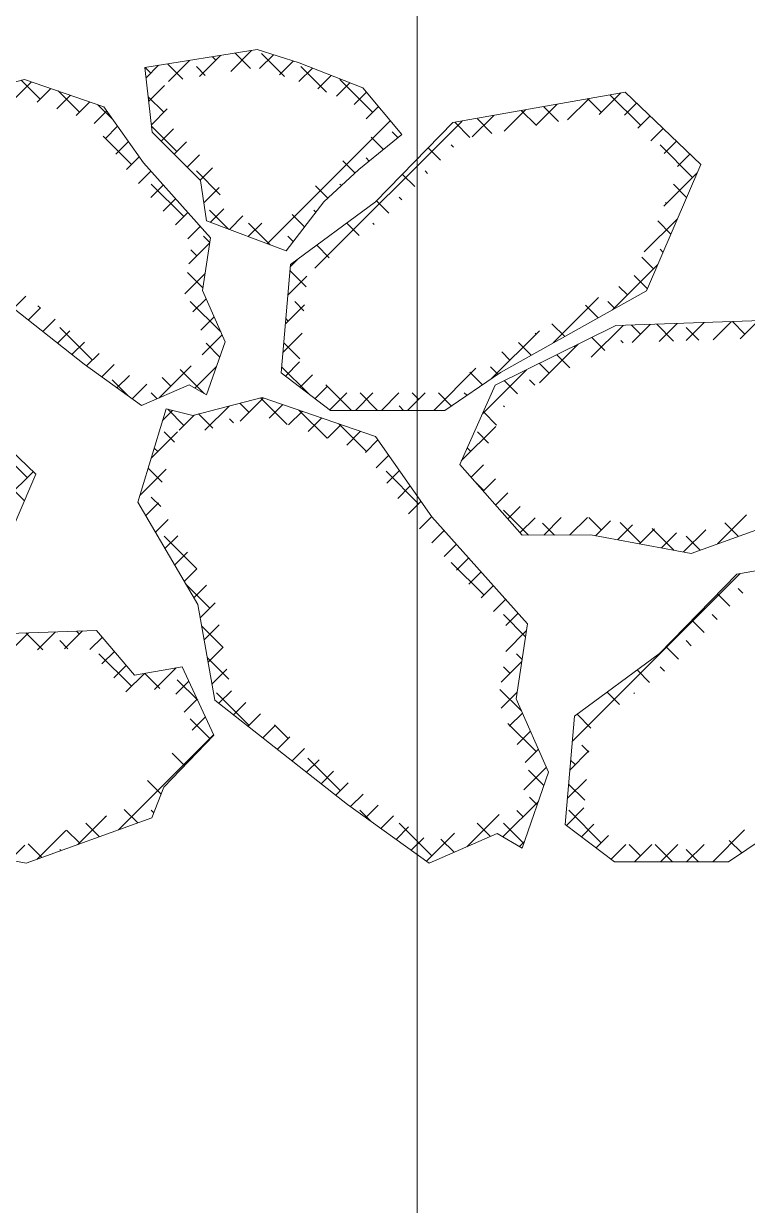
# Model space of a CAD drawing. Header units: inches. Extents: x 523 to 1492, y 69 to 539.
# Drawn here: x 890.84 to 903.29, y 466.71 to 487.04 of the extents above; entities that cross this region are included whole.
import ezdxf

# ---------------------------------------------------------------- set-up
doc = ezdxf.new("R2010")
doc.units = ezdxf.units.IN
doc.header["$MEASUREMENT"] = 0

# ---------------------------------------------------------------- blocks, each defined once
blk = doc.blocks.new('Полное обрушение')
at = {"color": 7, "linetype": 'ByBlock', "lineweight": 15}
for p, q in [((1990.157922610337, -1385.625348205844), (1990.519150971875, -1385.264119844306)), ((1989.090039293747, -1385.795205910327), (1989.451267655284, -1385.43397754879)), ((1989.623980952042, -1385.710277058085), (1989.98520931358, -1385.349048696548)), ((1989.905244932184, -1385.429013077943), (1989.847227898469, -1385.370996044229)), ((1990.496705932495, -1385.571461272201), (1990.234621768718, -1385.309377108425)), ((1990.65581272383, -1385.576470898405), (1990.894917550714, -1385.33736607152)), ((1991.086806947964, -1385.712549481617), (1990.691017342778, -1385.31675987643)), ((1990.997077414121, -1385.684219014167), (1991.236182241006, -1385.445114187282)), ((1988.78271291705, -1385.65351948097), (1988.685046287722, -1385.555852851642)), ((1988.702664074761, -1385.73356832326), (1988.917325996989, -1385.518906401032)), ((1989.334524321747, -1385.756318079614), (1989.072440157971, -1385.494233915837)), ((1989.721918191997, -1385.69469914381), (1989.568485327644, -1385.541266279457)), ((1991.332896698805, -1385.797412535537), (1991.564560842225, -1385.565748392116)), ((1991.80464318948, -1385.981372917079), (1991.364536551858, -1385.541266279457)), ((1986.411532890651, -1386.12365337687), (1986.732329695614, -1385.802856571906)), ((1986.88166678655, -1386.102532287024), (1986.55515834919, -1385.776023849664)), ((1988.748112244206, -1386.137132959868), (1989.019451290114, -1385.86579391396)), ((1991.655937716825, -1385.92338432357), (1991.887601860245, -1385.69172018015)), ((1991.978978734845, -1386.049356111603), (1992.210642878265, -1385.817691968183)), ((1992.599321768505, -1386.32703869005), (1992.038055760938, -1385.765772682483)), ((1986.830198239676, -1386.154000833899), (1987.066133114677, -1385.918065958898)), ((1987.164001658738, -1386.26921022089), (1987.399936533739, -1386.033275345889)), ((1987.55518599563, -1386.327038690051), (1987.188419288499, -1385.96027198292)), ((1989.007219320077, -1386.327038690051), (1988.739329977058, -1386.059149347032)), ((1992.283351959572, -1386.19399569293), (1992.496415668817, -1385.980931983684)), ((1996.500087757968, -1386.362393048783), (1996.870692890485, -1385.991787916266)), ((1997.208961325779, -1386.551545093077), (1996.682642416307, -1386.025226183605)), ((1987.4978050778, -1386.384419607881), (1987.733739952801, -1386.14848473288)), ((1988.136903680004, -1386.459743568371), (1987.874083066432, -1386.196922954799)), ((1988.793560413652, -1386.540697596475), (1989.06489945956, -1386.269358550568)), ((1992.486793961088, -1386.439566497468), (1992.699857670333, -1386.226502788223)), ((1994.86172285489, -1386.6537195337), (1995.232327987408, -1386.283114401183)), ((1995.407844489249, -1386.556610705394), (1995.778449621767, -1386.186005572877)), ((1995.79767131338, -1386.487293498838), (1995.538967069492, -1386.228589254951)), ((1995.953966123608, -1386.459501877088), (1996.324571256126, -1386.088896744571)), ((1996.535442116699, -1386.327038690051), (1996.301417300703, -1386.093013874054)), ((1996.931991291357, -1386.379502321446), (1997.144170685812, -1386.167322926992)), ((1987.811990129453, -1386.519247362281), (1988.027317037665, -1386.30392045407)), ((1990.786512281799, -1388.58886098281), (1992.903299671848, -1386.47207359276)), ((1991.606772119029, -1389.010644657454), (1994.140084718689, -1386.477332057794)), ((1994.315601220531, -1386.750828362005), (1994.686206353048, -1386.380223229488)), ((1994.653995966565, -1386.690656570183), (1994.402631287946, -1386.439291891564)), ((1995.412910101566, -1386.551545093077), (1995.157741953887, -1386.296376945399)), ((1997.161241983427, -1386.599264435431), (1997.373421377882, -1386.387085040976)), ((1987.997385747178, -1386.78286455061), (1988.21271265539, -1386.567537642398)), ((1989.231725723104, -1387.000557899131), (1988.796313701528, -1386.565145877555)), ((1988.960784635581, -1386.8224861806), (1989.172917003453, -1386.610353812728)), ((1993.037186981981, -1386.764903903527), (1992.936081373045, -1386.66379829459)), ((1994.27277085096, -1386.758444260632), (1994.014066607072, -1386.499740016744)), ((1997.390492675496, -1386.819026549415), (1997.602672069951, -1386.60684715496)), ((1988.453211607737, -1387.225064302158), (1987.965090040534, -1386.736942734955)), ((1988.182781364903, -1387.046481738938), (1988.398108273115, -1386.831154830726)), ((1989.185689145251, -1387.046594476983), (1989.397821513124, -1386.83446210911)), ((1992.789179242492, -1386.965908970092), (1992.575888113122, -1386.752617840722)), ((1993.991026604669, -1386.925712820395), (1993.953618481892, -1386.888304697618)), ((1998.106986937886, -1387.449570705184), (1997.545720930319, -1386.888304697617)), ((1997.619743367565, -1387.038788663399), (1997.83192276202, -1386.826609268944)), ((1988.368176982628, -1387.310098927267), (1988.58350389084, -1387.094772019055)), ((1989.410593654923, -1387.270702773366), (1989.622726022795, -1387.058570405493)), ((1993.769128549819, -1387.152827571598), (1993.556982199015, -1386.940681220794)), ((1997.848994059635, -1387.258550777383), (1998.061173454089, -1387.046371382928)), ((1989.635498164593, -1387.494811069748), (1989.847630532466, -1387.282678701876)), ((1992.297537242504, -1387.372292582211), (1992.085269257095, -1387.160024596801)), ((1992.541171503003, -1387.166914036656), (1992.487068566991, -1387.112811100644)), ((1988.572503339056, -1387.554785376893), (1988.784964015856, -1387.342324700093)), ((1989.979120873885, -1387.747953049912), (1989.568485327644, -1387.337317503671)), ((1993.325332440119, -1387.607057074005), (1993.113186089315, -1387.394910723201)), ((1993.547230494969, -1387.379942322801), (1993.504605675839, -1387.337317503671)), ((1997.613369158733, -1387.943188484338), (1998.185507682431, -1387.37104996064)), ((1988.78450799905, -1387.791793522952), (1988.99696867585, -1387.579332846152)), ((1989.351237219844, -1388.123089914265), (1988.789971212277, -1387.561823906698)), ((1989.6954494748, -1387.883872565594), (1989.960703548875, -1387.61861849152)), ((1991.83244645744, -1387.805227409253), (1991.620178472031, -1387.592959423844)), ((1992.064991849972, -1387.588759995732), (1992.038055760938, -1387.561823906698)), ((1998.003456661182, -1387.795053234533), (1997.775044445077, -1387.566641018428)), ((1988.996512659045, -1388.028801669011), (1989.208973335845, -1387.816340992211)), ((1992.881536330418, -1388.061286576411), (1992.669389979615, -1387.849140225608)), ((1993.103434385269, -1387.834171825208), (1993.055592869785, -1387.786330309724)), ((1997.657974131833, -1387.898583511238), (1997.640166694765, -1387.880776074169)), ((1989.208517319039, -1388.265809815069), (1989.420977995839, -1388.053349138269)), ((1990.118133699971, -1388.335978682052), (1989.79299173067, -1388.010836712751)), ((1989.809230336352, -1388.219104510096), (1990.041939126189, -1387.986395720259)), ((1990.134990984835, -1388.342356667667), (1990.367699774672, -1388.10964787783)), ((1991.429532083651, -1388.300338647571), (1991.215694377165, -1388.086500941085)), ((1991.625511255182, -1388.047305013049), (1991.589042954884, -1388.010836712751)), ((1989.420521979034, -1388.502817961128), (1989.632982655834, -1388.290357284329)), ((1990.460751633316, -1388.465608825239), (1990.693460423154, -1388.232900035402)), ((1990.840427872521, -1388.609260048548), (1990.466510939751, -1388.235343115778)), ((1992.369959223354, -1388.447735081454), (1992.155421526215, -1388.233197384315)), ((1992.62837234537, -1388.257135397416), (1992.606580063732, -1388.235343115778)), ((1997.2755205171, -1388.730049932024), (1997.847659040799, -1388.157911408326)), ((1997.733701160557, -1388.423323346015), (1997.505288944452, -1388.19491112991)), ((1989.797578200303, -1388.569430894724), (1989.687996824384, -1388.459849518805)), ((1991.233552912119, -1388.553372282093), (1991.140030148831, -1388.459849518805)), ((1989.438321016066, -1388.93403173015), (1989.796613259322, -1388.575739486894)), ((1989.575743622871, -1388.796609123345), (1989.474783269646, -1388.69564877012)), ((1991.853132979324, -1388.828934449531), (1991.638595282184, -1388.614396752391)), ((1997.598823410246, -1388.737458401757), (1997.54572093032, -1388.684355921831)), ((1991.183999884352, -1388.984404086078), (1991.316259969403, -1388.852144001026)), ((1997.433467728806, -1389.021115526371), (1997.235533443828, -1388.823181241393)), ((1989.369037917279, -1389.45232763499), (1989.715531833433, -1389.105833718836)), ((1989.678441915699, -1389.348320222226), (1989.415215127344, -1389.085093433872)), ((1991.45534522411, -1389.329172306423), (1991.178163709651, -1389.051990791965)), ((1996.727634702083, -1389.726948553095), (1997.509810399167, -1388.944772856011)), ((1991.14156272424, -1389.475854052243), (1991.471138273571, -1389.146278502912)), ((1996.984454922753, -1389.470128332425), (1996.836571760942, -1389.322245170613)), ((1997.329067909621, -1389.36572851324), (1997.100655693516, -1389.137316297134)), ((1986.421400513754, -1389.705888202194), (1986.635043029971, -1389.492245685977)), ((1989.506865677682, -1389.763512680641), (1989.734259140312, -1389.536119218011)), ((1995.708407277903, -1390.297163171221), (1996.488713046343, -1389.516857402782)), ((1986.67274614861, -1389.903555373392), (1986.886388664827, -1389.689912857175)), ((1986.88166678655, -1389.694634735452), (1986.842168938243, -1389.655136887145)), ((1989.986314757431, -1390.105205870011), (1989.463490421357, -1389.582381533938)), ((1991.099125564128, -1389.967304018408), (1991.428701113459, -1389.637728469078)), ((1991.419654480871, -1389.742494369237), (1991.259541645572, -1389.582381533938)), ((1996.481148264034, -1389.864847285813), (1996.260714128443, -1389.644413150222)), ((1996.769077080283, -1389.703763296008), (1996.647695318213, -1389.582381533938)), ((1986.924091783467, -1390.101222544589), (1987.137734299684, -1389.887580028372)), ((1989.644693438083, -1390.074697726293), (1989.872086900714, -1389.847304263662)), ((1991.147288444058, -1389.919141138478), (1991.106782223173, -1389.878634917593)), ((1997.993724722357, -1390.256909757035), (1998.30447727233, -1389.946157207062)), ((1998.458561701974, -1390.241085583471), (1998.769314251947, -1389.930333033498)), ((1999.005012549994, -1390.143647541505), (1998.790961129973, -1389.929596121484)), ((1998.923398681592, -1390.225261409907), (1999.234151231565, -1389.914508859934)), ((1987.175437418323, -1390.298889715786), (1987.38907993454, -1390.085247199569)), ((1987.779692398657, -1390.592660347559), (1987.21842639109, -1390.031394339992)), ((1991.056688404017, -1390.458753984573), (1991.386263953347, -1390.129178435243)), ((1994.647637306863, -1390.908920336209), (1995.469485622163, -1390.087072020908)), ((1995.412910101566, -1390.143647541505), (1995.396927679697, -1390.127665119636)), ((1995.905290631536, -1390.187015265422), (1995.684856495945, -1389.966581129831)), ((1996.360585225626, -1390.543010835606), (1996.909966333478, -1389.993629727754)), ((1997.20896132578, -1390.143647541505), (1997.054038932753, -1389.988725148479)), ((1997.064050763122, -1390.288558104163), (1997.374803313095, -1389.97780555419)), ((1997.778561038861, -1390.264234448533), (1997.488269482058, -1389.97394289173)), ((1997.528887742739, -1390.272733930599), (1997.839640292712, -1389.961981380626)), ((1998.212791588166, -1390.249452191784), (1997.994733736373, -1390.031394339992)), ((1987.426783053179, -1390.496556886983), (1987.640425569396, -1390.282914370766)), ((1989.665438221003, -1390.502965749427), (1990.009914661116, -1390.158489309314)), ((1989.970590601873, -1390.538494520507), (1989.734736250339, -1390.302640168973)), ((1991.348272994392, -1390.569138494866), (1991.071091479933, -1390.291956980407)), ((1995.329432999038, -1390.50918324503), (1995.108998863447, -1390.28874910944)), ((1995.473054587719, -1390.981528667459), (1996.134474786389, -1390.320108468789)), ((1996.086429310646, -1390.368153944532), (1996.070160648999, -1390.351885282885)), ((1996.594650347099, -1390.427362174932), (1996.37068708621, -1390.203398914042)), ((1996.910099940251, -1390.29379896203), (1996.872201721239, -1390.255900743018)), ((1987.679569671879, -1390.692783074337), (1987.894460102313, -1390.477892643903)), ((1994.963897295512, -1390.592660347559), (1994.821070047198, -1390.449833099244)), ((1995.99359747268, -1390.724334912619), (1995.76963421179, -1390.500371651729)), ((1987.940398609805, -1390.880966942464), (1988.155289040239, -1390.66607651203)), ((1988.928333748339, -1391.240070222091), (1989.479927812605, -1390.688476157824)), ((1989.699705241647, -1391.165634772389), (1989.290217554768, -1390.75614708551)), ((1989.543558724024, -1391.073858052459), (1989.913296009399, -1390.704120767084)), ((1991.498450575275, -1391.168328881803), (1991.035400736694, -1390.705279043221)), ((1991.098877029558, -1390.865578165086), (1991.343826793235, -1390.620628401408)), ((1993.651343937781, -1391.456200899237), (1994.378856377952, -1390.728688459066)), ((1994.491255062137, -1391.514315386987), (1995.246944148482, -1390.758626300642)), ((1994.757006522082, -1390.834782380181), (1994.627137690972, -1390.704913549072)), ((1995.637416504592, -1390.817166750585), (1995.469107774579, -1390.648858020572)), ((1988.398542192932, -1391.211510141834), (1988.116452003197, -1390.929419952099)), ((1988.201227547732, -1391.069150810591), (1988.416117978166, -1390.854260380157)), ((1989.126730816817, -1391.041673153612), (1988.977021449222, -1390.891963786017)), ((1991.354334015146, -1391.05913398555), (1991.568472403245, -1390.844995597451)), ((1994.489397480495, -1391.016186144649), (1994.273391275507, -1390.80017993966)), ((1995.092018161049, -1391.169794019148), (1994.868054900159, -1390.945830758259)), ((1995.392544598259, -1391.021307650305), (1995.300656900052, -1390.929419952099)), ((1988.462056485658, -1391.257334678718), (1988.712885483738, -1391.006505680638)), ((1988.891910101669, -1391.255865244517), (1988.789971212277, -1391.153926355125)), ((1991.609791000735, -1391.252689806015), (1991.823929388834, -1391.038551417916)), ((1992.235414660724, -1391.456280161198), (1991.798163502551, -1391.019029003025)), ((1991.865247986324, -1391.44624562648), (1992.155208962261, -1391.156284650543)), ((1992.304230109863, -1391.456276308995), (1992.6042469049, -1391.156259513957)), ((1992.684402333006, -1391.456255027426), (1992.384419125223, -1391.156271819643)), ((1992.753268052502, -1391.456251172408), (1993.05328484754, -1391.156234377371)), ((1993.202305995142, -1391.456226035823), (1993.502322790179, -1391.156209240785)), ((1993.392352474325, -1391.266179556639), (1993.282394469786, -1391.156221552099)), ((1993.954179397322, -1391.378993673583), (1993.731382142068, -1391.156196418328)), ((1994.221788438909, -1391.197589909115), (1994.178124884919, -1391.153926355125)), ((1990.473769234978, -1391.490685959666), (1990.315672429205, -1391.332589153892)), ((1990.32394715832, -1391.640508036323), (1990.723455598987, -1391.240999595656)), ((1991.131186154529, -1391.699090073163), (1990.671628972131, -1391.239532890765)), ((1990.821324143048, -1391.592143857649), (1991.057259018049, -1391.356208982648)), ((1988.987748774684, -1391.629668001799), (1989.158620364604, -1391.45879641188)), ((1989.351237219844, -1391.715192362692), (1989.07398593118, -1391.437941074028)), ((1989.270973518492, -1391.795456064044), (1989.527894996475, -1391.538534586061)), ((1989.849578070065, -1391.76452040686), (1989.603759343353, -1391.518701680148)), ((1989.716001642648, -1391.799440745942), (1990.135840512148, -1391.379601876442)), ((1991.15512756211, -1391.70735324464), (1991.391062437111, -1391.471418369639)), ((1991.816849932462, -1391.935741045043), (1991.332217395762, -1391.451108508343)), ((1993.133390005287, -1391.456229893654), (1993.055592869785, -1391.378432758152)), ((1994.732892415146, -1391.708693885353), (1994.505880043241, -1391.481681513447)), ((1994.871846349884, -1391.398635014037), (1994.851644093999, -1391.378432758152)), ((1990.205534612991, -1391.671464143732), (1990.137009630438, -1391.602939161179)), ((1991.488930981172, -1391.822562631631), (1991.724865856174, -1391.58662775663)), ((1991.822734400235, -1391.937772018622), (1992.058669275236, -1391.701837143621)), ((1992.494326862218, -1392.164205168746), (1992.017881173695, -1391.687759480222)), ((1994.126612770706, -1392.327970484472), (1994.722337617438, -1391.73224563774)), ((1988.793699195022, -1392.272730387515), (1989.242485503639, -1391.823944078897)), ((1989.188819687713, -1392.001787636615), (1989.014477615304, -1391.827445564206)), ((1992.156537819297, -1392.052981405614), (1992.392472694298, -1391.817046530613)), ((1992.476670226825, -1392.181861804139), (1992.691997135038, -1391.966534895927)), ((1994.593938480408, -1392.018752756668), (1994.402631287945, -1391.827445564206)), ((1986.657160383523, -1392.613217974799), (1986.095894375957, -1392.051951967232)), ((1988.902224413791, -1392.164205168746), (1988.844013308201, -1392.105994063156)), ((1994.290378086432, -1392.164205168745), (1994.227972173765, -1392.101799256078)), ((1992.66206584455, -1392.445478992467), (1992.877392752763, -1392.230152084255)), ((1986.300938088382, -1392.969440269941), (1986.758651309841, -1392.511727048482)), ((1988.599649615359, -1392.915792773231), (1989.048435923977, -1392.467006464613)), ((1988.980649813476, -1392.691643374484), (1988.739928371082, -1392.450921932091)), ((1993.392352474325, -1393.062230780853), (1992.831086466758, -1392.500964773286)), ((1992.847461462275, -1392.709096180796), (1993.062788370488, -1392.493769272583)), ((1994.294683153315, -1392.608912907917), (1994.507233581954, -1392.396362479277)), ((1986.60848187031, -1393.013552267639), (1986.380069654205, -1392.785140051534)), ((1993.032857080001, -1392.972713369124), (1993.248183988213, -1392.757386460912)), ((1994.514884489459, -1392.837724377826), (1994.358889215568, -1392.681729103935)), ((1994.505082139156, -1392.847526728129), (1994.717632567795, -1392.63497629949)), ((1988.953585481523, -1393.113591848585), (1988.789971212277, -1392.949977579339)), ((1994.715481124996, -1393.086140548342), (1994.928031553635, -1392.873590119703)), ((1988.696389045777, -1393.268066148866), (1988.915680385692, -1393.048774808952)), ((1993.218252697726, -1393.236330557452), (1993.433579605937, -1393.02100364924)), ((1995.282497857155, -1393.605337745522), (1994.851644093999, -1393.174483982366)), ((1994.925880110837, -1393.324754368555), (1995.138430539476, -1393.112203939915)), ((1988.86207751561, -1393.551390485087), (1989.081368855524, -1393.332099145173)), ((1993.406299991317, -1393.497296069914), (1993.618975223663, -1393.284620837569)), ((1995.136279096678, -1393.563368188768), (1995.39496980533, -1393.304677480116)), ((1995.728910206691, -1393.602737289005), (1995.525163303079, -1393.398990385392)), ((1995.544850612236, -1393.603809479263), (1995.846613541956, -1393.302046549543)), ((1995.996494348863, -1393.60117854869), (1996.298257278582, -1393.29941561897)), ((1996.535442116699, -1393.511243586906), (1996.323467294515, -1393.299268764721)), ((1996.43356898924, -1393.613116714366), (1996.691036789221, -1393.355648914384)), ((1997.20896132578, -1393.735749989933), (1996.86013634926, -1393.386925013413)), ((1998.536227737546, -1393.755521996327), (1999.03498260324, -1393.256767130633)), ((1998.895304509622, -1393.626041949561), (1998.66091522371, -1393.391652663649)), ((1993.618304651312, -1393.734304215973), (1993.830765328112, -1393.521843539173)), ((1996.81249659107, -1393.683201918589), (1997.069964391051, -1393.425734118608)), ((1997.191424192899, -1393.753287122813), (1997.448891992881, -1393.495819322832)), ((1997.785364515282, -1393.863140373382), (1997.4110430483, -1393.4888189064)), ((1997.570351794729, -1393.823372327037), (1997.82781959471, -1393.565904527056)), ((1997.949279396558, -1393.893457531261), (1998.332751032642, -1393.509985895177)), ((1998.331493340913, -1393.511243586906), (1998.330902290106, -1393.510652536099)), ((1989.575743622871, -1394.184762795986), (1989.014477615304, -1393.623496788419)), ((1989.027765985443, -1393.834714821308), (1989.247057325357, -1393.615423481394)), ((1993.830309311306, -1393.971312362032), (1994.042769988106, -1393.758851685232)), ((1998.235278642413, -1393.864041694459), (1997.994733736373, -1393.623496788419)), ((1989.193454455275, -1394.118039157529), (1989.412745795189, -1393.898747817615)), ((1994.042313971301, -1394.208320508091), (1994.2547746481, -1393.995859831291)), ((1989.359142925108, -1394.40136349375), (1989.578434265022, -1394.182072153835)), ((1994.514884489459, -1394.63377560204), (1993.953618481892, -1394.072509594473)), ((1994.254318631295, -1394.44532865415), (1994.466779308095, -1394.23286797735)), ((1996.035375456837, -1397.154399889143), (1998.923048707676, -1394.266726638304)), ((1989.800250025898, -1394.858282005066), (1989.381413075331, -1394.439445054499)), ((1989.52483139494, -1394.68468782997), (1989.744122734854, -1394.465396490056)), ((1994.46632329129, -1394.682336800209), (1994.67878396809, -1394.469876123409)), ((1998.749442049913, -1394.827217908013), (1998.53729569911, -1394.615071557209)), ((1998.971340104763, -1394.60010315681), (1998.89275934848, -1394.521522400526)), ((1989.631794243193, -1395.026737787771), (1989.890321589963, -1394.768210441001)), ((1994.678327951284, -1394.919344946268), (1994.890788628084, -1394.706884269468)), ((1995.233373432459, -1395.35226454504), (1994.851644093999, -1394.97053520658)), ((1994.890332611279, -1395.156353092327), (1995.102793288079, -1394.943892415527)), ((1998.527543995063, -1395.054332659216), (1998.443746542427, -1394.97053520658)), ((1990.024756428924, -1395.531801214147), (1989.656206631752, -1395.163251416975)), ((1989.699909239401, -1395.407635597617), (1989.95843658617, -1395.149108250848)), ((1998.305645940213, -1395.28144741042), (1998.093499589409, -1395.069301059616)), ((1986.370832201572, -1395.593622993072), (1986.681584751545, -1395.282870443099)), ((1986.924635754852, -1395.574770182449), (1986.634344198049, -1395.284478625646)), ((1986.835669181189, -1395.577798819508), (1987.146421731162, -1395.267046269535)), ((1987.358866304157, -1395.5599879257), (1987.21842639109, -1395.419548012633)), ((1987.300506160806, -1395.561974645944), (1987.61125871078, -1395.251222095971)), ((1987.55518599563, -1395.30729481112), (1987.502805296659, -1395.254914112149)), ((1987.737247626604, -1395.5742459862), (1987.950079140536, -1395.361414472268)), ((1994.891322196582, -1395.604376313077), (1995.249614439837, -1395.246084069822)), ((1998.083747885363, -1395.508562161623), (1997.994733736373, -1395.419548012633)), ((1987.943507266527, -1395.81699915233), (1988.156338780459, -1395.604167638398)), ((1989.768024235608, -1395.788533407463), (1990.026551582378, -1395.530006060693)), ((1997.861849830513, -1395.735676912826), (1997.649703479709, -1395.523530562023)), ((1988.453211607737, -1396.205320423227), (1987.89194560017, -1395.64405441566)), ((1988.14976690645, -1396.059752318461), (1988.362598420382, -1395.846920804529)), ((1990.125115371622, -1396.081172962898), (1989.753988556615, -1395.710046147891)), ((1994.810240770693, -1396.13447054502), (1995.168533013949, -1395.776178301764)), ((1995.173805290157, -1395.741709208791), (1995.076150497026, -1395.64405441566)), ((1988.356026546373, -1396.302505484591), (1988.674360838722, -1395.984171192242)), ((1988.938610797672, -1396.241706807108), (1988.680057343274, -1395.98315335271)), ((1988.850006377155, -1396.257538459863), (1989.221055992811, -1395.886488844206)), ((1989.836139231816, -1396.169431217309), (1990.094666578585, -1395.910903870539)), ((1994.963897295512, -1395.9808140202), (1994.8510103595, -1395.867927084187)), ((1997.365822346433, -1396.137675040854), (1997.151284649294, -1395.923137343714)), ((1997.624235468448, -1395.947075356816), (1997.54572093032, -1395.868560818687)), ((1989.213838385643, -1396.342719257428), (1989.440094332174, -1396.116463310897)), ((1989.590784712133, -1396.444867915515), (1989.238984018331, -1396.093067221713)), ((1989.355066978154, -1396.650503470971), (1989.581322924684, -1396.42424752444)), ((1990.473769234978, -1396.878839632307), (1989.912503227411, -1396.31757362474)), ((1989.956648419999, -1396.497934835179), (1990.170290936216, -1396.284292318962)), ((1995.159636771818, -1396.625566302559), (1994.791442217198, -1396.257371747939)), ((1994.812075985326, -1396.58164813644), (1995.08745158806, -1396.306272533707)), ((1996.848996102402, -1396.51887440893), (1996.634458405263, -1396.30433671179)), ((1997.107409224418, -1396.328274724891), (1997.096708124266, -1396.31757362474)), ((1990.207994054855, -1396.695602006376), (1990.421636571072, -1396.481959490159)), ((1989.805563083142, -1397.108659092578), (1989.463490421358, -1396.766586430794)), ((1989.496295570664, -1396.958287684514), (1989.722551517195, -1396.732031737983)), ((1990.459339689712, -1396.893269177573), (1990.672982205929, -1396.679626661356)), ((1995.412910101566, -1397.32785243836), (1994.927652594021, -1396.842594930815)), ((1994.949903745728, -1396.892833182091), (1995.177297208359, -1396.665439719461)), ((1996.356363964063, -1396.924267882697), (1996.117632161232, -1396.685536079866)), ((1988.225979260803, -1398.677616800428), (1989.863780109706, -1397.039815951526)), ((1990.710685324568, -1397.09093634877), (1990.924327840785, -1396.877293832553)), ((1991.147288444058, -1397.103346035334), (1990.909851643297, -1396.865909234572)), ((1995.08773150613, -1397.204018227743), (1995.315124968761, -1396.976624765112)), ((1990.962030959424, -1397.288603519967), (1991.175673475641, -1397.07496100375)), ((1996.320673220824, -1397.337589945511), (1996.19868251216, -1397.215599236847)), ((1989.366163451369, -1397.567285072912), (1989.153982805104, -1397.355104426647)), ((1991.213376594281, -1397.486270691164), (1991.427019110498, -1397.272628174947)), ((1991.464722229137, -1397.683937862362), (1991.678364745354, -1397.470295346145)), ((1992.045314056165, -1398.001371647441), (1991.484048048598, -1397.440105639874)), ((1995.225559266532, -1397.515203273394), (1995.452952729163, -1397.287809810764)), ((1995.992938296725, -1397.645849855309), (1996.322513846056, -1397.316274305978)), ((1996.086429310646, -1397.552358841387), (1996.007800963125, -1397.473730493866)), ((1991.716067863994, -1397.881605033559), (1991.929710380211, -1397.667962517342)), ((1995.204464187, -1397.98531115898), (1995.590780489565, -1397.598994856415)), ((1995.547467101035, -1397.911422243883), (1995.284640356958, -1397.648595499806)), ((1988.960225651086, -1398.059372884736), (1988.7287375904, -1397.82788482405)), ((1991.96741349885, -1398.079272204756), (1992.181056015067, -1397.865629688539)), ((1995.950501136613, -1398.137299821474), (1996.280076685944, -1397.807724272143)), ((1992.220690769736, -1398.275007739923), (1992.43558120017, -1398.060117309489)), ((1996.249291734345, -1398.16423407114), (1995.972110219886, -1397.887052556681)), ((1992.481519707663, -1398.46319160805), (1992.696410138097, -1398.248301177615)), ((1994.842838811067, -1398.795949340966), (1995.452321975397, -1398.186466176636)), ((1995.432062880201, -1398.245030829102), (1995.300656900052, -1398.113624848954)), ((1987.523747690205, -1398.930835564972), (1988.022502555899, -1398.432080699279)), ((1988.004198801684, -1398.450384453494), (1987.99559697306, -1398.44178262487)), ((1988.559999192576, -1398.557172038333), (1988.325609906664, -1398.322782752421)), ((1988.833789249637, -1398.38194928934), (1988.789971212277, -1398.338131251981)), ((1992.573486761444, -1398.52954435272), (1992.382073660705, -1398.338131251981)), ((1992.74234864559, -1398.651375476177), (1992.957239076023, -1398.436485045743)), ((1994.224038619503, -1398.965736726477), (1994.779207899649, -1398.410567446331)), ((1995.188403698539, -1398.450384453494), (1995.080804307833, -1398.342785062787)), ((1995.936584591201, -1398.600229172939), (1996.237639525832, -1398.299174238308)), ((1996.535442116699, -1398.899397259547), (1995.974176109132, -1398.33813125198)), ((1986.821516119608, -1399.184054329517), (1987.320270985302, -1398.685299463823)), ((1987.55518599563, -1398.899397259548), (1987.335571105852, -1398.679782369769)), ((1987.899973325367, -1398.795171783231), (1987.667439197143, -1398.562637655007)), ((1993.003177583516, -1398.839559344304), (1993.21806801395, -1398.62466891387)), ((1993.616858877352, -1399.123903662574), (1993.055592869785, -1398.562637655007)), ((1994.629781139789, -1398.789787506851), (1994.401696381795, -1398.561702748857)), ((1995.201254438532, -1398.91224799954), (1994.851644093999, -1398.562637655007)), ((1996.19204157679, -1398.793784993403), (1996.406179964889, -1398.579646605304)), ((1998.452592600029, -1399.227310806485), (1999.002153997052, -1398.677749409462)), ((1993.264006521442, -1399.027743212431), (1993.478896951876, -1398.812852781997)), ((1993.524835459369, -1399.215927080558), (1994.008590354902, -1398.732172185024)), ((1994.003388928696, -1399.061420907865), (1993.775304170703, -1398.833336149872)), ((1995.125635158541, -1398.962165799546), (1995.214847472202, -1398.872953485885)), ((1996.447498562379, -1398.987340813868), (1996.661636950478, -1398.773202425769)), ((1998.953958522573, -1399.072849635153), (1998.737952317584, -1398.856843430165)), ((1986.359614766404, -1399.196942876667), (1986.618039414704, -1398.938518228367)), ((1986.909934524554, -1399.152171400578), (1986.675545238643, -1398.917782114667)), ((1987.239947458159, -1399.03317152813), (1987.21842639109, -1399.011650461061)), ((1996.702955547968, -1399.180896634333), (1996.956457624509, -1398.927394557792)), ((1997.208961325779, -1399.123903662574), (1997.012449086664, -1398.927391423459)), ((1997.105478772111, -1399.227386216243), (1997.405495567149, -1398.927369421206)), ((1997.761419966729, -1399.22734949747), (1997.461436758946, -1398.927366289687)), ((1997.55451671475, -1399.227361079657), (1997.854533509788, -1398.927344284619)), ((1998.210407639011, -1399.227324363698), (1997.994733736373, -1399.011650461061)), ((1998.00355465739, -1399.227335943071), (1998.303571452428, -1398.927319148033))]:
    blk.add_line(p, q, dxfattribs=at)
blk.add_lwpolyline([(1991.11098316996, -1388.711625157124), (1991.762770827964, -1387.870085728457), (1991.762770827964, -1387.870085728457), (1991.762770827964, -1387.870085728457), (1991.762770827964, -1387.870085728457), (1992.363312017265, -1387.311065416141), (1993.102224774359, -1386.712192138107), (1992.433021144258, -1385.904409710587), (1991.336136226696, -1385.476672839342), (1990.614761753884, -1385.248911976833), (1988.682692485297, -1385.556227247862), (1988.80816822014, -1386.670410062097), (1989.640799041378, -1387.50009318022), (1989.739425824752, -1388.192693841088)], close=True, dxfattribs=at)
for points in [[(1985.455940581222, -1385.900516713047), (1985.116362743975, -1387.02584630426), (1985.83620167532, -1388.256758072685), (1986.041986593927, -1389.407503564292), (1987.639936826388, -1390.664188616113), (1988.622155598227, -1391.372843603941), (1989.445088169024, -1391.015980972106), (1989.744531647444, -1391.191981952926), (1990.061643223482, -1390.275281129732), (1989.67141840558, -1389.394238534111), (1989.80999580345, -1388.48824707574), (1988.656971795333, -1387.199237284482), (1987.977065056231, -1386.232466305281), (1986.611733186789, -1385.761233721265), (1985.776652428553, -1385.979545468347), (1985.455940581222, -1385.900516713047)], [(1991.026306794734, -1390.810592816729), (1991.187200824608, -1388.947335112175), (1992.652023499652, -1387.866914981581), (1993.982271423925, -1386.505393689455), (1996.946917544408, -1385.978234000133), (1998.248011520204, -1387.225476309555), (1997.315085133992, -1389.398294892732), (1994.80219443688, -1390.804150911961), (1993.840297962113, -1391.456190321825), (1991.878518037646, -1391.456300139827), (1991.026306794734, -1390.810592816729)], [(1994.099771569064, -1392.387863374166), (1994.711317478117, -1391.023272765947), (1996.786756742907, -1389.99782407982), (1999.292663018985, -1389.91251697736), (1999.948040722963, -1390.683850684289), (2000.769071378406, -1390.537150641983), (2001.309390263756, -1391.714685730548), (2000.448693188854, -1392.613043424098), (2000.241974220363, -1393.14044424265), (1998.084396815295, -1393.918448405087), (1996.357648662646, -1393.599074740204), (1995.173844065868, -1393.605970679311), (1994.099771569064, -1392.387863374166)], [(1979.583203171479, -1396.141185604428), (1979.744097201353, -1394.277927899874), (1981.208919876397, -1393.19750776928), (1982.539167800669, -1391.835986477154), (1985.503813921153, -1391.308826787831), (1986.804907896949, -1392.556069097254), (1985.871981510737, -1394.728887680431), (1983.359090813624, -1396.13474369966), (1982.397194338858, -1396.786783109524), (1980.435414414391, -1396.786892927526), (1979.583203171479, -1396.141185604428)], [(1989.047568381726, -1391.431431348651), (1988.562457185659, -1393.039045050383), (1989.590798516152, -1394.797490433849), (1989.884776971305, -1396.441412564715), (1992.167563017678, -1398.236676924459), (1993.570732691733, -1399.249041192785), (1994.746350650015, -1398.739237433021), (1995.174127047757, -1398.990667405621), (1995.627143584956, -1397.681094801058), (1995.069679559381, -1396.422462521599), (1995.267647270623, -1395.12818900964), (1993.620470116171, -1393.286746450702), (1992.649174774596, -1391.905645051843), (1990.698700675393, -1391.232455646106), (1989.505728163628, -1391.544329570509), (1989.047568381726, -1391.431431348651)], [(1995.91212694286, -1398.581697989771), (1996.073020972734, -1396.718440285217), (1997.537843647778, -1395.638020154623), (1998.868091572051, -1394.276498862497), (2001.832737692534, -1393.749339173175), (2003.13383166833, -1394.996581482597), (2002.200905282118, -1397.169400065774), (1999.688014585006, -1398.575256085003), (1998.726118110239, -1399.227295494867), (1996.764338185772, -1399.227405312869), (1995.91212694286, -1398.581697989771)], [(1982.656667945809, -1397.718456161864), (1983.268213854862, -1396.353865553645), (1985.343653119651, -1395.328416867519), (1987.84955939573, -1395.243109765058), (1988.504937099707, -1396.014443471988), (1989.325967755151, -1395.867743429682), (1989.866286640501, -1397.045278518247), (1989.005589565599, -1397.943636211797), (1988.798870597108, -1398.471037030348), (1986.64129319204, -1399.249041192785), (1984.914545039391, -1398.929667527903), (1983.730740442613, -1398.93656346701), (1982.656667945809, -1397.718456161864)]]:
    blk.add_lwpolyline(points, dxfattribs=at)

msp = doc.modelspace()

# ---------------------------------------------------------------- linework, layer by layer
at = {"color": 252, "linetype": 'ByBlock', "lineweight": 15}
msp.add_line((897.60640802177, 69.3996879677942), (897.60640802177, 538.9611632779361), dxfattribs=at)

# ---------------------------------------------------------------- block references
at = {"color": 7, "linetype": 'ByBlock', "lineweight": 15}
msp.add_blockref('Полное обрушение', (-1095.759611885913, 1871.843976779834), dxfattribs=at)

doc.saveas('drawing.dxf')
